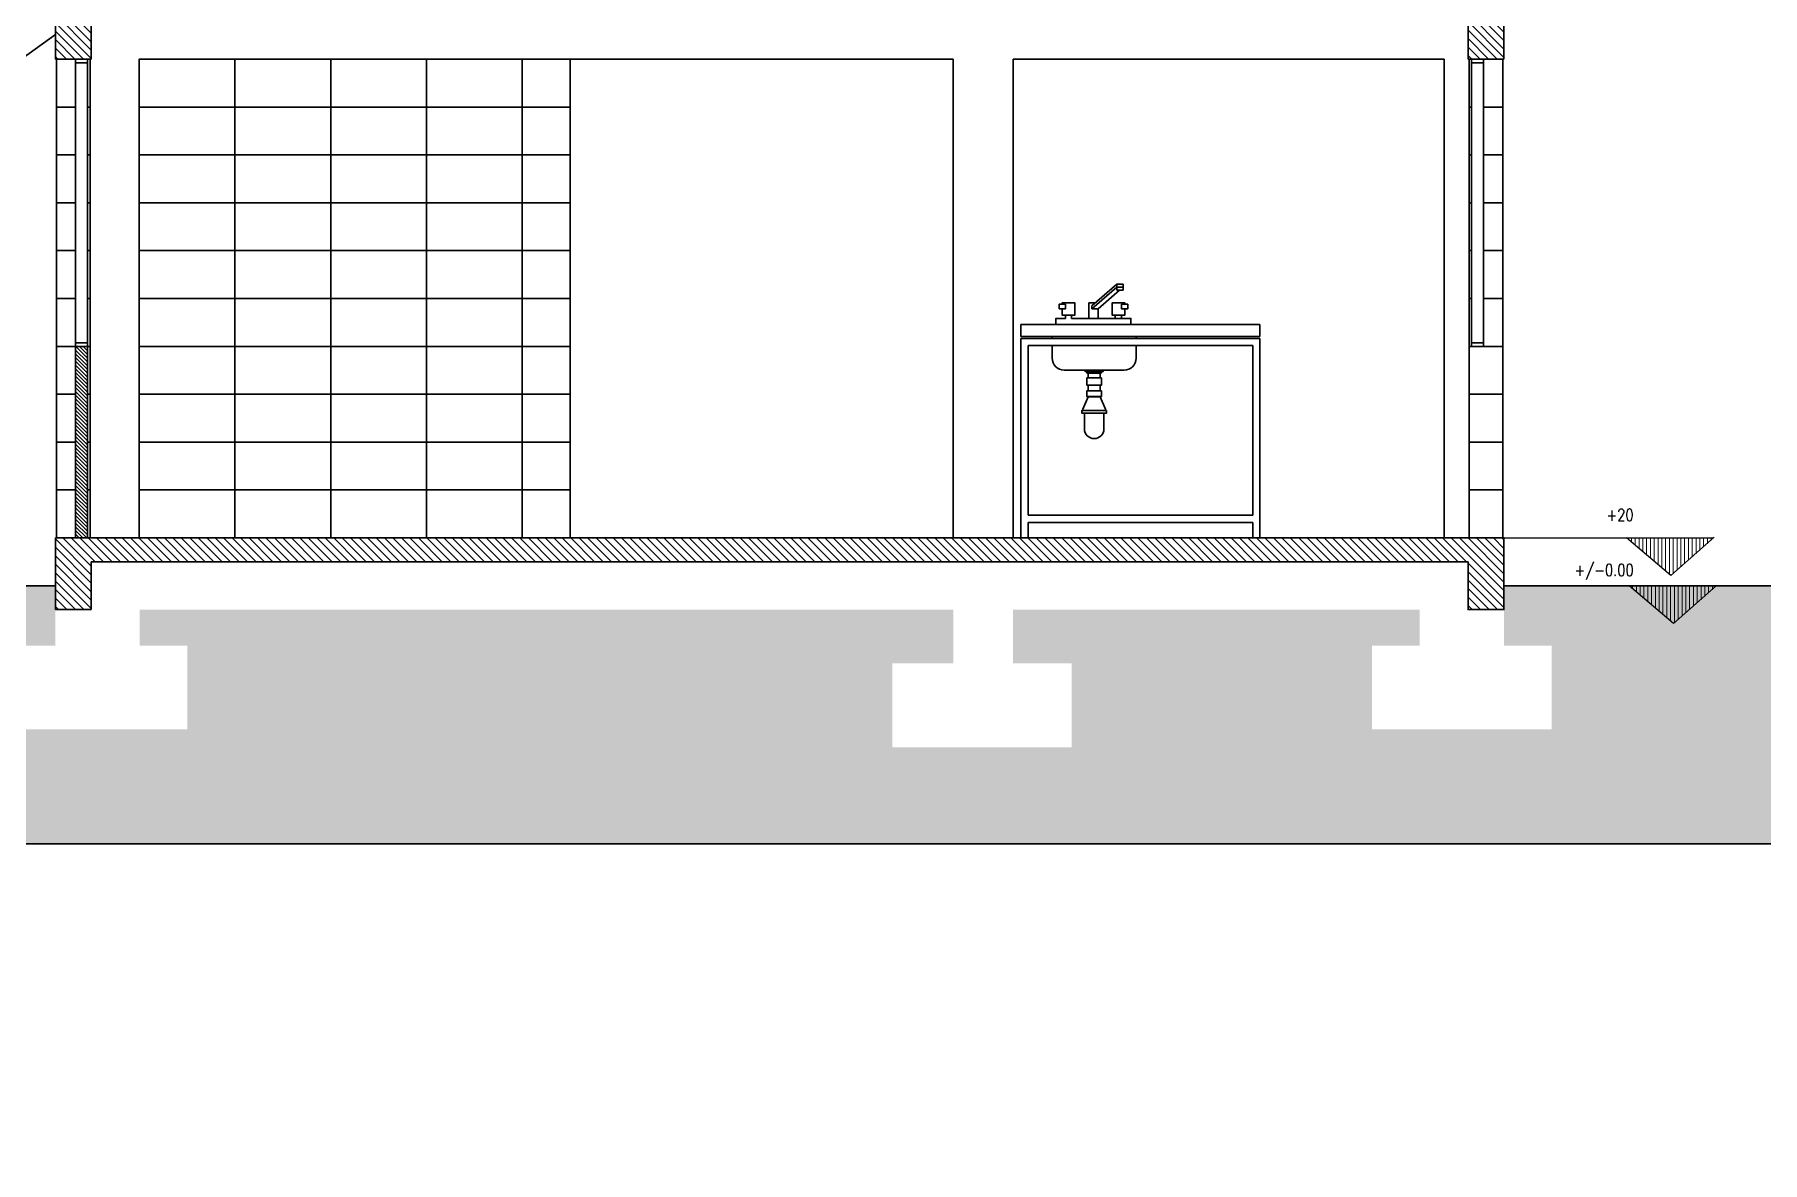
# Model space of a CAD drawing. Header units: metres. Extents: x -90 to 10476, y -9 to 23.
# Drawn here: x -18.14 to -10.92, y 2.49 to 7.2 of the extents above; entities that cross this region are included whole.
import ezdxf

# ---------------------------------------------------------------- set-up
doc = ezdxf.new("R2010")
doc.units = ezdxf.units.M
doc.header["$LTSCALE"] = 5
doc.header["$MEASUREMENT"] = 0
for name, color, linetype, lineweight in [('A-ANNO-NOTE', 7, 'Continuous', 35), ('A-ELEV-MBE1', 7, 'Continuous', 35), ('A-ELEV-PATT', 255, 'Continuous', 18), ('A-SECT-MCUT', 7, 'Continuous', 35), ('A-SECT-PATT', 8, 'Continuous', 18)]:
    doc.layers.add(name, color=color, linetype=linetype, lineweight=lineweight)
doc.layers.add('quote', color=3, linetype='Continuous')
doc.styles.add('E-ROMANS', font='romans.shx', dxfattribs={"width": 0.8})

msp = doc.modelspace()

# ---------------------------------------------------------------- hatches: boundary and pattern name
at = {"layer": 'A-ELEV-PATT'}
h = msp.add_hatch(dxfattribs=at)
h.set_pattern_fill('ANSI31', color=256, scale=0.005, angle=225, style=0)
h.set_pattern_definition([(270, (191.813032, -126.725192), (0.015875, -4e-17), [])])
h.paths.add_polyline_path([(-11.1187, 5.0984), (-11.3027, 4.9398), (-11.4867, 5.0984)])
h = msp.add_hatch(dxfattribs=at)
h.set_pattern_fill('ANSI31', color=256, scale=0.005, angle=225, style=0)
h.set_pattern_definition([(270, (191.80208, -126.925708), (0.015875, -4e-17), [])])
h.paths.add_polyline_path([(-11.1078, 4.8979), (-11.2918, 4.7393), (-11.4758, 4.8979)])
at = {"layer": 'A-SECT-PATT'}
h = msp.add_hatch(dxfattribs=at)
h.set_pattern_fill('ANSI31', color=256, scale=0.2, angle=90, style=0)
h.set_pattern_definition([(135, (-32.031474, 1.858333), (-0.01767767, -0.01767767), [])])
h.paths.add_polyline_path([(-11.9986, 7.4472), (-11.9986, 7.0979), (-12.1486, 7.0979), (-12.1486, 7.3472), (-17.8986, 7.3472), (-17.8986, 7.0979), (-18.0486, 7.0979), (-18.0486, 7.4472)])
h = msp.add_hatch(dxfattribs=at)
h.set_pattern_fill('ANSI31', color=256, scale=0.0035, angle=90, style=0)
h.set_pattern_definition([(135, (-20.382014, -6.267465), (-0.007857724, -0.007857724), [])])
h.paths.add_polyline_path([(-17.9639, 5.8979), (-17.9139, 5.8979), (-17.9139, 5.0979), (-17.9639, 5.0979)])
h = msp.add_hatch(dxfattribs=at)
h.set_pattern_fill('ANSI31', color=256, scale=0.2, angle=90, style=0)
h.set_pattern_definition([(135, (-32.031474, 1.858333), (-0.01767767, -0.01767767), [])])
h.paths.add_polyline_path([(-11.9986, 5.0979), (-11.9986, 4.7979), (-12.1486, 4.7979), (-12.1486, 4.9979), (-17.8986, 4.9979), (-17.8986, 4.7979), (-18.0486, 4.7979), (-18.0486, 5.0979)])
h = msp.add_hatch(dxfattribs=at)
h.set_pattern_fill('DOTS', color=256, angle=90, style=0)
h.set_pattern_definition([(360, (-27.229185, -8.525035), (0.03125, 0.0625), [0, -0.0625])])
h.paths.add_polyline_path([(-21.6739, 4.9272), (-21.2063, 4.9272), (-21.2063, 4.8979), (-18.0486, 4.8979), (-18.0486, 4.7979), (-18.0486, 4.6479), (-18.2477, 4.6479), (-18.2477, 4.2979), (-17.4977, 4.2979), (-17.4977, 4.6479), (-17.6969, 4.6479), (-17.6969, 4.7979), (-14.2986, 4.7979), (-14.2986, 4.5729), (-14.3443, 4.5729), (-14.5536, 4.5729), (-14.5536, 4.2229), (-13.8036, 4.2229), (-13.8036, 4.5729), (-14.0028, 4.5729), (-14.0486, 4.5729), (-14.0486, 4.7979), (-12.3502, 4.7979), (-12.3502, 4.6479), (-12.5494, 4.6479), (-12.5494, 4.2979), (-11.7994, 4.2979), (-11.7994, 4.6479), (-11.9986, 4.6479), (-11.9986, 4.7979), (-11.9986, 4.8979), (-8.8586, 4.8979), (-8.8586, 3.8188), (-21.6739, 3.8188)])
h.paths.add_polyline_path([(-17.869, 3.8514), (-18.0873, 3.8514), (-18.0873, 3.7364), (-17.869, 3.7364)], flags=9)
h.paths.add_polyline_path([(-14.1029, 3.8407), (-14.3139, 3.8407), (-14.3139, 3.7258), (-14.1029, 3.7258)], flags=9)
h.paths.add_polyline_path([(-11.9863, 3.8417), (-12.2046, 3.8417), (-12.2046, 3.7267), (-11.9863, 3.7267)], flags=9)

# ---------------------------------------------------------------- linework, layer by layer
at = {"layer": 'A-ANNO-NOTE'}
for p, q in [((-17.8986, 7.0979), (-18.0486, 7.0979)), ((-12.1486, 7.0979), (-11.9986, 7.0979))]:
    msp.add_line(p, q, dxfattribs=at)
at = {"layer": 'A-ELEV-MBE1'}
for p, q in [((-18.0486, 7.2008), (-21.2063, 4.9272)), ((-17.8986, 7.0979), (-18.0486, 7.0979)), ((-17.9039, 7.0979), (-18.0439, 7.0979)), ((-18.0439, 7.0979), (-18.0439, 6.8979)), ((-17.9639, 7.0979), (-17.9139, 7.0979)), ((-17.9639, 5.0979), (-17.9639, 7.0979)), ((-17.9639, 7.0829), (-17.9139, 7.0829)), ((-17.9139, 5.0979), (-17.9139, 7.0979)), ((-17.9039, 6.0979), (-17.9039, 7.0979)), ((-17.9039, 6.8979), (-17.9039, 7.0979)), ((-17.6986, 5.0979), (-17.6986, 7.0979)), ((-12.2486, 7.0979), (-12.2486, 5.0979)), ((-12.1439, 6.0979), (-12.1439, 7.0979)), ((-12.1339, 5.8979), (-12.1339, 7.0979)), ((-12.0839, 7.0979), (-12.1339, 7.0979)), ((-12.0839, 7.0829), (-12.1339, 7.0829)), ((-12.0839, 5.8979), (-12.0839, 7.0979)), ((-12.0039, 5.8979), (-12.0039, 7.0992)), ((-12.0039, 6.9979), (-12.0039, 6.8979)), ((-18.0439, 6.8979), (-17.9639, 6.8979)), ((-18.0439, 6.8979), (-18.0439, 6.6979)), ((-18.0439, 6.6979), (-18.0439, 6.8979)), ((-18.0439, 6.8979), (-17.9639, 6.8979)), ((-17.9139, 6.8979), (-17.9039, 6.8979)), ((-12.0039, 6.8979), (-12.0839, 6.8979)), ((-18.0439, 6.6979), (-18.0439, 6.4979)), ((-17.9639, 6.6979), (-18.0439, 6.6979)), ((-18.0439, 6.4979), (-18.0439, 6.6979)), ((-18.0439, 6.6979), (-17.9639, 6.6979)), ((-12.0039, 6.6979), (-12.0839, 6.6979)), ((-12.0839, 6.6979), (-12.0039, 6.6979)), ((-17.9639, 6.4979), (-18.0439, 6.4979)), ((-18.0439, 6.2979), (-18.0439, 6.4979)), ((-18.0439, 6.4979), (-17.9639, 6.4979)), ((-12.0039, 6.4979), (-12.0839, 6.4979)), ((-12.0839, 6.4979), (-12.0039, 6.4979)), ((-18.0439, 6.0979), (-18.0439, 6.2979)), ((-18.0439, 6.2979), (-17.9639, 6.2979)), ((-18.0439, 6.2979), (-18.0439, 6.0979)), ((-17.9639, 6.2979), (-18.0439, 6.2979)), ((-12.0039, 6.2979), (-12.0839, 6.2979)), ((-12.0839, 6.2979), (-12.0039, 6.2979)), ((-13.7196, 6.067), (-13.6153, 6.1583)), ((-13.6153, 6.1453), (-13.7196, 6.054)), ((-13.6153, 6.1583), (-13.5892, 6.1583)), ((-13.6153, 6.1453), (-13.6153, 6.1583)), ((-13.5892, 6.1453), (-13.6153, 6.1453)), ((-13.6153, 6.1322), (-13.6153, 6.1453)), ((-13.5892, 6.1583), (-13.5892, 6.1453)), ((-13.5892, 6.1453), (-13.5892, 6.1322)), ((-18.0439, 6.0979), (-18.0439, 5.8979)), ((-17.9639, 6.0979), (-18.0439, 6.0979)), ((-17.9039, 5.8979), (-17.9039, 6.0979)), ((-13.7326, 6.0149), (-13.7326, 6.0801)), ((-13.7326, 6.0801), (-13.7048, 6.0801)), ((-13.7196, 6.054), (-13.7196, 6.067)), ((-13.6037, 6.1324), (-13.6935, 6.054)), ((-13.5892, 6.1322), (-13.6153, 6.1322)), ((-12.1339, 6.0979), (-12.1439, 6.0979)), ((-12.1439, 6.0979), (-12.1439, 5.8979)), ((-12.0039, 6.0979), (-12.0839, 6.0979)), ((-12.0839, 6.0979), (-12.0039, 6.0979)), ((-13.8305, 6.0149), (-13.8305, 6.0279)), ((-13.8044, 6.0279), (-13.8044, 6.0149)), ((-13.6935, 6.054), (-13.7196, 6.054)), ((-13.6935, 6.054), (-13.6935, 6.0149)), ((-13.6218, 6.0279), (-13.6218, 6.0149)), ((-13.5957, 6.0149), (-13.5957, 6.0279)), ((-13.018, 5.9888), (-14.016, 5.9888)), ((-14.016, 5.9388), (-14.016, 5.9888)), ((-13.018, 5.9388), (-14.016, 5.9388)), ((-14.016, 5.9308), (-13.517, 5.9308)), ((-14.016, 5.1623), (-14.016, 5.9308)), ((-13.018, 5.9308), (-13.517, 5.9308)), ((-13.018, 5.9388), (-13.018, 5.9888)), ((-13.018, 5.1623), (-13.018, 5.9308)), ((-17.9639, 5.8979), (-18.0439, 5.8979)), ((-18.0439, 5.8979), (-18.0439, 5.6979)), ((-17.9639, 5.9129), (-17.9139, 5.9129)), ((-17.9639, 5.8979), (-17.9139, 5.8979)), ((-13.986, 5.9008), (-13.517, 5.9008)), ((-13.986, 5.1923), (-13.986, 5.9008)), ((-13.048, 5.9008), (-13.517, 5.9008)), ((-13.048, 5.1923), (-13.048, 5.9008)), ((-12.1439, 5.8979), (-12.0039, 5.8979)), ((-12.0839, 5.9129), (-12.1339, 5.9129)), ((-12.0839, 5.8979), (-12.1339, 5.8979)), ((-13.7351, 5.766), (-13.7351, 5.7857)), ((-13.6851, 5.766), (-13.6851, 5.7857)), ((-13.7351, 5.7125), (-13.7351, 5.7356)), ((-13.6851, 5.7125), (-13.6851, 5.7356)), ((-18.0439, 5.6979), (-17.9639, 5.6979)), ((-17.9639, 5.6979), (-18.0439, 5.6979)), ((-18.0439, 5.6979), (-18.0439, 5.4979)), ((-13.7351, 5.6864), (-13.7351, 5.6883)), ((-13.6851, 5.6864), (-13.7351, 5.6864)), ((-13.6851, 5.6864), (-13.6851, 5.6883)), ((-13.7511, 5.6183), (-13.7511, 5.5531)), ((-13.6692, 5.6183), (-13.6692, 5.5531)), ((-18.0439, 5.4979), (-17.9639, 5.4979)), ((-17.9639, 5.4979), (-18.0439, 5.4979)), ((-18.0439, 5.4979), (-18.0439, 5.2979)), ((-18.0439, 5.2979), (-17.9639, 5.2979)), ((-17.9639, 5.2979), (-18.0439, 5.2979)), ((-18.0439, 5.2979), (-18.0439, 5.0979)), ((-17.9039, 5.2979), (-17.9139, 5.2979)), ((-17.9039, 5.0979), (-17.9039, 5.2979)), ((-14.016, 5.1623), (-14.016, 5.0979)), ((-13.048, 5.1923), (-13.986, 5.1923)), ((-13.986, 5.1623), (-13.986, 5.0979)), ((-13.517, 5.1623), (-13.986, 5.1623)), ((-13.048, 5.1623), (-13.986, 5.1623)), ((-13.517, 5.1923), (-13.048, 5.1923)), ((-13.517, 5.1623), (-13.048, 5.1623)), ((-13.048, 5.1623), (-13.048, 5.0979)), ((-13.018, 5.1623), (-13.018, 5.0979)), ((-18.0439, 5.0979), (-17.9039, 5.0979)), ((-21.2063, 4.8979), (-18.0486, 4.8979)), ((-11.9986, 4.8979), (-8.8586, 4.8979)), ((-21.6739, 3.8188), (-8.8586, 3.8188))]:
    msp.add_line(p, q, dxfattribs=at)
for points in [[(-17.2986, 7.0979), (-17.6986, 7.0979), (-17.6986, 6.8979), (-17.2986, 6.8979)], [(-16.8986, 7.0979), (-17.2986, 7.0979), (-17.2986, 6.8979), (-16.8986, 6.8979)], [(-16.4986, 7.0979), (-16.8986, 7.0979), (-16.8986, 6.8979), (-16.4986, 6.8979)], [(-16.0986, 7.0979), (-16.4986, 7.0979), (-16.4986, 6.8979), (-16.0986, 6.8979)], [(-15.8986, 7.0979), (-16.0986, 7.0979), (-16.0986, 6.8979), (-15.8986, 6.8979)], [(-17.2986, 6.8979), (-17.6986, 6.8979), (-17.6986, 6.6979), (-17.2986, 6.6979)], [(-16.8986, 6.8979), (-17.2986, 6.8979), (-17.2986, 6.6979), (-16.8986, 6.6979)], [(-16.4986, 6.8979), (-16.8986, 6.8979), (-16.8986, 6.6979), (-16.4986, 6.6979)], [(-16.0986, 6.8979), (-16.4986, 6.8979), (-16.4986, 6.6979), (-16.0986, 6.6979)], [(-15.8986, 6.8979), (-16.0986, 6.8979), (-16.0986, 6.6979), (-15.8986, 6.6979)], [(-17.2986, 6.6979), (-17.6986, 6.6979), (-17.6986, 6.4979), (-17.2986, 6.4979)], [(-16.8986, 6.6979), (-17.2986, 6.6979), (-17.2986, 6.4979), (-16.8986, 6.4979)], [(-16.4986, 6.6979), (-16.8986, 6.6979), (-16.8986, 6.4979), (-16.4986, 6.4979)], [(-16.0986, 6.6979), (-16.4986, 6.6979), (-16.4986, 6.4979), (-16.0986, 6.4979)], [(-15.8986, 6.6979), (-16.0986, 6.6979), (-16.0986, 6.4979), (-15.8986, 6.4979)], [(-17.2986, 6.4979), (-17.6986, 6.4979), (-17.6986, 6.2979), (-17.2986, 6.2979)], [(-16.8986, 6.4979), (-17.2986, 6.4979), (-17.2986, 6.2979), (-16.8986, 6.2979)], [(-16.4986, 6.4979), (-16.8986, 6.4979), (-16.8986, 6.2979), (-16.4986, 6.2979)], [(-16.0986, 6.4979), (-16.4986, 6.4979), (-16.4986, 6.2979), (-16.0986, 6.2979)], [(-15.8986, 6.4979), (-16.0986, 6.4979), (-16.0986, 6.2979), (-15.8986, 6.2979)], [(-17.2986, 6.2979), (-17.6986, 6.2979), (-17.6986, 6.0979), (-17.2986, 6.0979)], [(-16.8986, 6.2979), (-17.2986, 6.2979), (-17.2986, 6.0979), (-16.8986, 6.0979)], [(-16.0986, 6.2979), (-16.4986, 6.2979), (-16.4986, 6.0979), (-16.0986, 6.0979)], [(-15.8986, 6.2979), (-16.0986, 6.2979), (-16.0986, 6.0979), (-15.8986, 6.0979)], [(-17.2986, 6.0979), (-17.6986, 6.0979), (-17.6986, 5.8979), (-17.2986, 5.8979)], [(-16.8986, 6.0979), (-17.2986, 6.0979), (-17.2986, 5.8979), (-16.8986, 5.8979)], [(-16.4986, 6.0979), (-16.8986, 6.0979), (-16.8986, 5.8979), (-16.4986, 5.8979)], [(-16.0986, 6.0979), (-16.4986, 6.0979), (-16.4986, 5.8979), (-16.0986, 5.8979)], [(-15.8986, 6.0979), (-16.0986, 6.0979), (-16.0986, 5.8979), (-15.8986, 5.8979)], [(-13.8566, 6.054), (-13.8566, 6.0736), (-13.8305, 6.0736), (-13.8305, 6.054)], [(-13.5696, 6.054), (-13.5696, 6.0736), (-13.5957, 6.0736), (-13.5957, 6.054)], [(-17.2986, 5.8979), (-17.6986, 5.8979), (-17.6986, 5.6979), (-17.2986, 5.6979)], [(-16.8986, 5.8979), (-17.2986, 5.8979), (-17.2986, 5.6979), (-16.8986, 5.6979)], [(-16.4986, 5.8979), (-16.8986, 5.8979), (-16.8986, 5.6979), (-16.4986, 5.6979)], [(-16.0986, 5.8979), (-16.4986, 5.8979), (-16.4986, 5.6979), (-16.0986, 5.6979)], [(-15.8986, 5.8979), (-16.0986, 5.8979), (-16.0986, 5.6979), (-15.8986, 5.6979)], [(-13.6727, 5.7983), (-13.7475, 5.7983), (-13.7475, 5.7926), (-13.6727, 5.7926)], [(-13.6796, 5.766), (-13.7407, 5.766), (-13.7407, 5.7356), (-13.6796, 5.7356)], [(-13.6796, 5.7125), (-13.7407, 5.7125), (-13.7407, 5.6883), (-13.6796, 5.6883)], [(-17.2986, 5.6979), (-17.6986, 5.6979), (-17.6986, 5.4979), (-17.2986, 5.4979)], [(-16.8986, 5.6979), (-17.2986, 5.6979), (-17.2986, 5.4979), (-16.8986, 5.4979)], [(-16.4986, 5.6979), (-16.8986, 5.6979), (-16.8986, 5.4979), (-16.4986, 5.4979)], [(-16.0986, 5.6979), (-16.4986, 5.6979), (-16.4986, 5.4979), (-16.0986, 5.4979)], [(-15.8986, 5.6979), (-16.0986, 5.6979), (-16.0986, 5.4979), (-15.8986, 5.4979)], [(-13.6592, 5.6302), (-13.7611, 5.6302), (-13.7611, 5.6183), (-13.6592, 5.6183)], [(-17.2986, 5.4979), (-17.6986, 5.4979), (-17.6986, 5.2979), (-17.2986, 5.2979)], [(-16.8986, 5.4979), (-17.2986, 5.4979), (-17.2986, 5.2979), (-16.8986, 5.2979)], [(-16.4986, 5.4979), (-16.8986, 5.4979), (-16.8986, 5.2979), (-16.4986, 5.2979)], [(-16.0986, 5.4979), (-16.4986, 5.4979), (-16.4986, 5.2979), (-16.0986, 5.2979)], [(-15.8986, 5.4979), (-16.0986, 5.4979), (-16.0986, 5.2979), (-15.8986, 5.2979)], [(-17.2986, 5.2979), (-17.6986, 5.2979), (-17.6986, 5.0979), (-17.2986, 5.0979)], [(-16.8986, 5.2979), (-17.2986, 5.2979), (-17.2986, 5.0979), (-16.8986, 5.0979)], [(-16.4986, 5.2979), (-16.8986, 5.2979), (-16.8986, 5.0979), (-16.4986, 5.0979)], [(-16.0986, 5.2979), (-16.4986, 5.2979), (-16.4986, 5.0979), (-16.0986, 5.0979)], [(-15.8986, 5.2979), (-16.0986, 5.2979), (-16.0986, 5.0979), (-15.8986, 5.0979)], [(-13.986, 5.1623), (-13.517, 5.1623), (-13.517, 5.1623), (-13.986, 5.1623)]]:
    msp.add_lwpolyline(points, close=True, dxfattribs=at)
for points in [[(-17.6986, 7.0979), (-14.2986, 7.0979)], [(-14.2986, 7.0979), (-14.2986, 5.0979), (-14.0486, 5.0979), (-14.0486, 7.0979)], [(-14.0486, 7.0979), (-12.2486, 7.0979)], [(-17.9139, 6.8979), (-17.9039, 6.8979)], [(-12.1339, 6.8979), (-12.1439, 6.8979)], [(-17.9139, 6.6979), (-17.9039, 6.6979)], [(-12.1339, 6.6979), (-12.1439, 6.6979)], [(-17.9139, 6.4979), (-17.9039, 6.4979)], [(-12.1339, 6.4979), (-12.1439, 6.4979)], [(-17.9139, 6.2979), (-17.9039, 6.2979)], [(-12.1339, 6.2979), (-12.1439, 6.2979)], [(-17.9039, 6.0979), (-17.9139, 6.0979)], [(-13.8435, 6.0736), (-13.8435, 6.0801), (-13.7913, 6.0801), (-13.7913, 6.0279), (-13.8435, 6.0279), (-13.8435, 6.054)], [(-13.5826, 6.0736), (-13.5826, 6.0801), (-13.6348, 6.0801), (-13.6348, 6.0279), (-13.5826, 6.0279), (-13.5826, 6.054)], [(-13.8044, 6.0149), (-13.5566, 6.0149), (-13.5566, 5.9888), (-13.8696, 5.9888), (-13.8696, 6.0149), (-13.8305, 6.0149)], [(-13.8855, 5.9388), (-13.8855, 5.9308)], [(-13.5351, 5.9308), (-13.5351, 5.9388)], [(-17.9139, 5.6979), (-17.9039, 5.6979), (-17.9039, 5.8979), (-17.9139, 5.8979)], [(-13.7421, 5.7926), (-13.7392, 5.7857), (-13.7101, 5.7857)], [(-13.6781, 5.7926), (-13.6811, 5.7857), (-13.7101, 5.7857)], [(-17.9139, 5.4979), (-17.9039, 5.4979), (-17.9039, 5.6979), (-17.9139, 5.6979)], [(-13.7351, 5.6864), (-13.7575, 5.635), (-13.7575, 5.6302), (-13.7575, 5.6302)], [(-13.6851, 5.6864), (-13.6627, 5.635), (-13.6627, 5.6302), (-13.6627, 5.6302)], [(-17.9139, 5.2979), (-17.9039, 5.2979), (-17.9039, 5.4979), (-17.9139, 5.4979)]]:
    msp.add_lwpolyline(points, dxfattribs=at)
msp.add_lwpolyline([(-13.8855, 5.9008), (-13.8855, 5.8483, 0.414214), (-13.8355, 5.7983), (-13.5851, 5.7983, 0.414214), (-13.5351, 5.8483), (-13.5351, 5.9008)], format="xyb", dxfattribs=at)
msp.add_arc((-13.7101, 5.5531), 0.0409, 180, 0, dxfattribs=at)
at = {"layer": 'A-SECT-MCUT'}
for p, q in [((-18.0486, 7.4472), (-18.0486, 7.0979)), ((-11.9986, 7.0979), (-11.9986, 7.4472)), ((-17.8986, 7.0979), (-17.8986, 7.3472)), ((-12.1486, 7.3472), (-12.1486, 7.0979)), ((-18.0486, 7.0979), (-17.8986, 7.0979)), ((-12.1486, 7.0979), (-11.9986, 7.0979)), ((-18.0486, 4.7979), (-18.0486, 5.0979)), ((-17.8986, 4.9979), (-17.8986, 4.7979)), ((-17.8986, 4.7979), (-18.0486, 4.7979))]:
    msp.add_line(p, q, dxfattribs=at)
for points in [[(-12.0039, 5.8979), (-12.1439, 5.8979), (-12.1439, 5.6979), (-12.0039, 5.6979)], [(-12.0039, 5.6979), (-12.1439, 5.6979), (-12.1439, 5.4979), (-12.0039, 5.4979)], [(-12.0039, 5.4979), (-12.1439, 5.4979), (-12.1439, 5.2979), (-12.0039, 5.2979)], [(-12.0039, 5.2979), (-12.1439, 5.2979), (-12.1439, 5.0979), (-12.0039, 5.0979)]]:
    msp.add_lwpolyline(points, close=True, dxfattribs=at)
for points in [[(-18.0486, 5.0979), (-11.9986, 5.0979)], [(-12.1486, 5.0979), (-12.1486, 5.0979), (-11.9986, 5.0979), (-11.9986, 4.7979), (-12.1486, 4.7979), (-12.1486, 4.9979)], [(-12.1486, 4.9979), (-17.8986, 4.9979)]]:
    msp.add_lwpolyline(points, dxfattribs=at)
at = {"layer": 'quote'}
for p, q in [((-11.9986, 5.0979), (-11.4865, 5.0984)), ((-11.3016, 4.9402), (-11.4865, 5.0984)), ((-11.4865, 5.0984), (-11.1232, 5.0984)), ((-11.1212, 5.1002), (-11.3016, 4.9402)), ((-11.2907, 4.7397), (-11.4756, 4.8979)), ((-11.4756, 4.8979), (-11.1122, 4.8979)), ((-11.1122, 4.8979), (-11.2907, 4.7397))]:
    msp.add_line(p, q, dxfattribs=at)

# ---------------------------------------------------------------- texts
at = {"layer": 'quote', "insert": (-11.4573, 5.2185), "char_height": 0.05, "attachment_point": 3, "style": 'E-ROMANS'}
msp.add_mtext_dynamic_manual_height_columns('+20', width=0.002538, gutter_width=9, heights=[0], dxfattribs=at)
at = {"layer": 'quote', "insert": (-11.4567, 4.9885), "char_height": 0.05, "attachment_point": 3, "style": 'E-ROMANS'}
msp.add_mtext('+/-0.00', dxfattribs=at)

doc.saveas('drawing.dxf')
